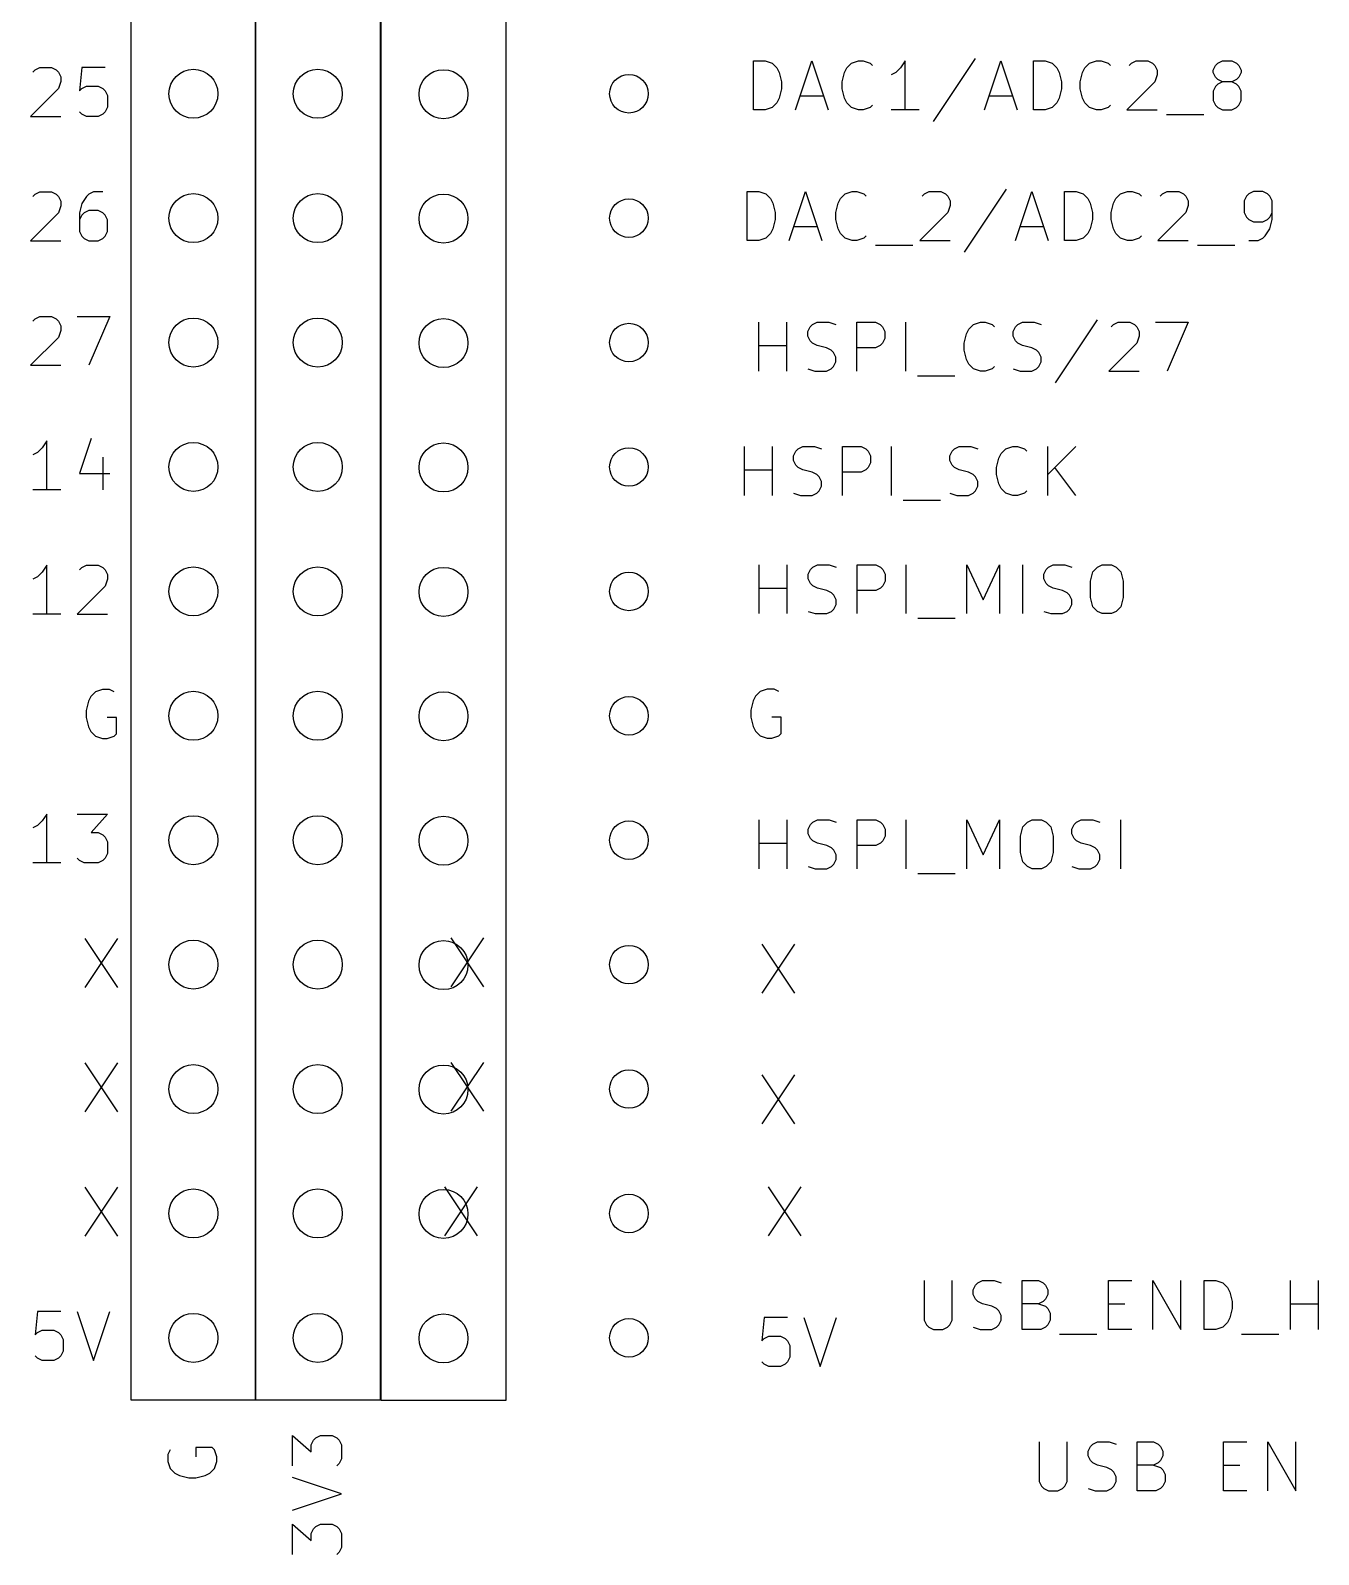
# Model space of a CAD drawing. Extents: x 1.9 to 50.4, y -61.6 to -0.4.
# Drawn here: x 3 to 29.29, y -61.56 to -30.45 of the extents above; entities that cross this region are included whole.
import ezdxf

# ---------------------------------------------------------------- set-up
doc = ezdxf.new("R2010")
doc.units = 0
doc.layers.add('BLACK', color=7, linetype='CONTINUOUS')
doc.layers.add('GRAY3', color=9, linetype='CONTINUOUS')

msp = doc.modelspace()

# ---------------------------------------------------------------- linework, layer by layer
at = {"layer": 'BLACK'}
for centre, radius in [((6.325, -31.74), 0.5), ((8.865, -31.74), 0.5), ((11.43, -31.75), 0.5), ((15.215, -31.74), 0.3937), ((6.325, -34.28), 0.5), ((8.865, -34.28), 0.5), ((11.43, -34.29), 0.5), ((15.215, -34.28), 0.3937), ((6.325, -36.82), 0.5), ((8.865, -36.82), 0.5), ((11.43, -36.83), 0.5), ((15.215, -36.82), 0.3937), ((6.325, -39.36), 0.5), ((8.865, -39.36), 0.5), ((11.43, -39.37), 0.5), ((15.215, -39.36), 0.3937), ((6.325, -41.9), 0.5), ((8.865, -41.9), 0.5), ((11.43, -41.91), 0.5), ((15.215, -41.9), 0.3937), ((6.325, -44.44), 0.5), ((8.865, -44.44), 0.5), ((11.43, -44.45), 0.5), ((15.215, -44.44), 0.3937), ((6.325, -46.98), 0.5), ((8.865, -46.98), 0.5), ((11.43, -46.99), 0.5), ((15.215, -46.98), 0.3937), ((6.325, -49.52), 0.5), ((8.865, -49.52), 0.5), ((11.43, -49.53), 0.5), ((15.215, -49.52), 0.3937), ((6.325, -52.06), 0.5), ((8.865, -52.06), 0.5), ((11.43, -52.07), 0.5), ((15.215, -52.06), 0.3937), ((6.325, -54.6), 0.5), ((8.865, -54.6), 0.5), ((11.43, -54.61), 0.5), ((15.215, -54.6), 0.3937), ((6.325, -57.14), 0.5), ((8.865, -57.14), 0.5), ((11.43, -57.15), 0.5), ((15.215, -57.14), 0.3937)]:
    msp.add_circle(centre, radius, dxfattribs=at)
at = {"layer": 'GRAY3', "linetype": 'CONTINUOUS'}
for p, q in [((5.055, -58.41), (5.055, -10.15)), ((7.595, -58.41), (7.595, -10.15)), ((10.16, -58.42), (10.16, -10.16)), ((7.595, -10.785), (7.595, -58.41)), ((10.135, -10.785), (10.135, -58.41)), ((12.7, -10.795), (12.7, -58.42)), ((17.755619, -32.067819), (17.755619, -31.067819)), ((17.755619, -31.067819), (17.993714, -31.067819)), ((17.993714, -31.067819), (18.136571, -31.115438)), ((18.612762, -32.067819), (18.946095, -31.067819)), ((18.946095, -31.067819), (19.279428, -32.067819)), ((19.755619, -31.115438), (19.898476, -31.067819)), ((19.898476, -31.067819), (19.993714, -31.067819)), ((19.993714, -31.067819), (20.136571, -31.115438)), ((20.850857, -31.067819), (20.755619, -31.210676)), ((20.850857, -32.067819), (20.850857, -31.067819)), ((22.279428, -31.0202), (21.422286, -32.305914)), ((22.469905, -32.067819), (22.803238, -31.067819)), ((22.803238, -31.067819), (23.136571, -32.067819)), ((23.469905, -32.067819), (23.469905, -31.067819)), ((23.469905, -31.067819), (23.708, -31.067819)), ((23.708, -31.067819), (23.850857, -31.115438)), ((24.612762, -31.115438), (24.755619, -31.067819)), ((24.755619, -31.067819), (24.850857, -31.067819)), ((24.850857, -31.067819), (24.993714, -31.115438)), ((25.469905, -31.115438), (25.565143, -31.067819)), ((25.565143, -31.067819), (25.803238, -31.067819)), ((25.803238, -31.067819), (25.898476, -31.115438)), ((27.23181, -31.115438), (27.327048, -31.067819)), ((27.327048, -31.067819), (27.517524, -31.067819)), ((27.517524, -31.067819), (27.612762, -31.115438)), ((3.048095, -31.300057), (3.095714, -31.252438)), ((3.095714, -31.252438), (3.190952, -31.204819)), ((3.190952, -31.204819), (3.429047, -31.204819)), ((3.429047, -31.204819), (3.524285, -31.252438)), ((3.524285, -31.252438), (3.571904, -31.300057)), ((3.571904, -31.300057), (3.619523, -31.395295)), ((3.619523, -31.395295), (3.619523, -31.490533)), ((4.048095, -31.204819), (4.000476, -31.681009)), ((4.524285, -31.204819), (4.048095, -31.204819)), ((18.136571, -31.115438), (18.231809, -31.210676)), ((18.231809, -31.210676), (18.279428, -31.305914)), ((18.279428, -31.305914), (18.327047, -31.49639)), ((19.565143, -31.49639), (19.612762, -31.305914)), ((19.612762, -31.305914), (19.660381, -31.210676)), ((19.660381, -31.210676), (19.755619, -31.115438)), ((20.136571, -31.115438), (20.18419, -31.163057)), ((20.660381, -31.305914), (20.565143, -31.353533)), ((20.755619, -31.210676), (20.660381, -31.305914)), ((23.850857, -31.115438), (23.946095, -31.210676)), ((23.946095, -31.210676), (23.993714, -31.305914)), ((23.993714, -31.305914), (24.041333, -31.49639)), ((24.422286, -31.49639), (24.469905, -31.305914)), ((24.469905, -31.305914), (24.517524, -31.210676)), ((24.517524, -31.210676), (24.612762, -31.115438)), ((24.993714, -31.115438), (25.041333, -31.163057)), ((25.422286, -31.163057), (25.469905, -31.115438)), ((25.898476, -31.115438), (25.946095, -31.163057)), ((25.946095, -31.163057), (25.993714, -31.258295)), ((25.993714, -31.353533), (25.946095, -31.49639)), ((25.993714, -31.258295), (25.993714, -31.353533)), ((27.136572, -31.258295), (27.184191, -31.163057)), ((27.136572, -31.305914), (27.136572, -31.258295)), ((27.184191, -31.401152), (27.136572, -31.305914)), ((27.184191, -31.163057), (27.23181, -31.115438)), ((27.23181, -31.448771), (27.184191, -31.401152)), ((27.612762, -31.115438), (27.660381, -31.163057)), ((27.660381, -31.401152), (27.612762, -31.448771)), ((27.660381, -31.163057), (27.708, -31.258295)), ((27.708, -31.305914), (27.660381, -31.401152)), ((27.708, -31.258295), (27.708, -31.305914)), ((3.571904, -31.63339), (3.000476, -32.204819)), ((3.619523, -31.490533), (3.571904, -31.63339)), ((4.000476, -31.681009), (4.048095, -31.63339)), ((4.048095, -31.63339), (4.143333, -31.585771)), ((4.143333, -31.585771), (4.381428, -31.585771)), ((4.381428, -31.585771), (4.476666, -31.63339)), ((4.476666, -31.63339), (4.524285, -31.681009)), ((4.524285, -31.681009), (4.571904, -31.776247)), ((18.327047, -31.639247), (18.279428, -31.829723)), ((18.327047, -31.49639), (18.327047, -31.639247)), ((19.565143, -31.639247), (19.565143, -31.49639)), ((19.612762, -31.829723), (19.565143, -31.639247)), ((24.041333, -31.639247), (23.993714, -31.829723)), ((24.041333, -31.49639), (24.041333, -31.639247)), ((24.422286, -31.639247), (24.422286, -31.49639)), ((24.469905, -31.829723), (24.422286, -31.639247)), ((25.946095, -31.49639), (25.374667, -32.067819)), ((27.184191, -31.591628), (27.136572, -31.686866)), ((27.136572, -31.686866), (27.136572, -31.877342)), ((27.23181, -31.544009), (27.184191, -31.591628)), ((27.327048, -31.49639), (27.23181, -31.448771)), ((27.327048, -31.49639), (27.23181, -31.544009)), ((27.517524, -31.49639), (27.327048, -31.49639)), ((27.612762, -31.448771), (27.517524, -31.49639)), ((27.612762, -31.544009), (27.517524, -31.49639)), ((27.660381, -31.591628), (27.612762, -31.544009)), ((27.708, -31.686866), (27.660381, -31.591628)), ((27.708, -31.877342), (27.708, -31.686866)), ((4.571904, -32.014342), (4.524285, -32.10958)), ((4.571904, -31.776247), (4.571904, -32.014342)), ((18.136571, -32.0202), (17.993714, -32.067819)), ((18.231809, -31.924961), (18.136571, -32.0202)), ((18.279428, -31.829723), (18.231809, -31.924961)), ((18.708, -31.782104), (19.18419, -31.782104)), ((19.660381, -31.924961), (19.612762, -31.829723)), ((19.755619, -32.0202), (19.660381, -31.924961)), ((19.898476, -32.067819), (19.755619, -32.0202)), ((20.136571, -32.0202), (19.993714, -32.067819)), ((20.18419, -31.97258), (20.136571, -32.0202)), ((22.565143, -31.782104), (23.041333, -31.782104)), ((23.850857, -32.0202), (23.708, -32.067819)), ((23.946095, -31.924961), (23.850857, -32.0202)), ((23.993714, -31.829723), (23.946095, -31.924961)), ((24.517524, -31.924961), (24.469905, -31.829723)), ((24.612762, -32.0202), (24.517524, -31.924961)), ((24.755619, -32.067819), (24.612762, -32.0202)), ((24.993714, -32.0202), (24.850857, -32.067819)), ((25.041333, -31.97258), (24.993714, -32.0202)), ((27.136572, -31.877342), (27.184191, -31.97258)), ((27.184191, -31.97258), (27.23181, -32.0202)), ((27.23181, -32.0202), (27.327048, -32.067819)), ((27.517524, -32.067819), (27.612762, -32.0202)), ((27.612762, -32.0202), (27.660381, -31.97258)), ((27.660381, -31.97258), (27.708, -31.877342)), ((3.000476, -32.204819), (3.619523, -32.204819)), ((4.048095, -32.1572), (4.000476, -32.10958)), ((4.143333, -32.204819), (4.048095, -32.1572)), ((4.381428, -32.204819), (4.143333, -32.204819)), ((4.476666, -32.1572), (4.381428, -32.204819)), ((4.524285, -32.10958), (4.476666, -32.1572)), ((17.993714, -32.067819), (17.755619, -32.067819)), ((19.993714, -32.067819), (19.898476, -32.067819)), ((21.136571, -32.067819), (20.565143, -32.067819)), ((23.708, -32.067819), (23.469905, -32.067819)), ((24.850857, -32.067819), (24.755619, -32.067819)), ((25.374667, -32.067819), (25.993714, -32.067819)), ((26.184191, -32.163057), (26.946095, -32.163057)), ((27.327048, -32.067819), (27.517524, -32.067819)), ((3.048095, -33.840057), (3.095714, -33.792438)), ((3.095714, -33.792438), (3.190952, -33.744819)), ((3.190952, -33.744819), (3.429047, -33.744819)), ((3.429047, -33.744819), (3.524285, -33.792438)), ((3.524285, -33.792438), (3.571904, -33.840057)), ((3.571904, -33.840057), (3.619523, -33.935295)), ((4.143333, -33.840057), (4.048095, -33.982914)), ((4.190952, -33.792438), (4.143333, -33.840057)), ((4.28619, -33.744819), (4.190952, -33.792438)), ((4.476666, -33.744819), (4.28619, -33.744819)), ((17.628666, -34.734819), (17.628666, -33.734819)), ((17.628666, -33.734819), (17.866761, -33.734819)), ((17.866761, -33.734819), (18.009618, -33.782438)), ((18.009618, -33.782438), (18.104856, -33.877676)), ((18.104856, -33.877676), (18.152475, -33.972914)), ((18.485809, -34.734819), (18.819142, -33.734819)), ((18.819142, -33.734819), (19.152475, -34.734819)), ((19.485809, -33.972914), (19.533428, -33.877676)), ((19.533428, -33.877676), (19.628666, -33.782438)), ((19.628666, -33.782438), (19.771523, -33.734819)), ((19.771523, -33.734819), (19.866761, -33.734819)), ((19.866761, -33.734819), (20.009618, -33.782438)), ((20.009618, -33.782438), (20.057237, -33.830057)), ((21.200095, -33.830057), (21.247714, -33.782438)), ((21.247714, -33.782438), (21.342952, -33.734819)), ((21.342952, -33.734819), (21.581047, -33.734819)), ((21.581047, -33.734819), (21.676285, -33.782438)), ((21.676285, -33.782438), (21.723904, -33.830057)), ((21.723904, -33.830057), (21.771523, -33.925295)), ((22.91438, -33.6872), (22.057238, -34.972914)), ((23.104857, -34.734819), (23.43819, -33.734819)), ((23.43819, -33.734819), (23.771523, -34.734819)), ((24.104857, -34.734819), (24.104857, -33.734819)), ((24.104857, -33.734819), (24.342952, -33.734819)), ((24.342952, -33.734819), (24.485809, -33.782438)), ((24.485809, -33.782438), (24.581047, -33.877676)), ((24.581047, -33.877676), (24.628666, -33.972914)), ((25.104857, -33.972914), (25.152476, -33.877676)), ((25.152476, -33.877676), (25.247714, -33.782438)), ((25.247714, -33.782438), (25.390571, -33.734819)), ((25.390571, -33.734819), (25.485809, -33.734819)), ((25.485809, -33.734819), (25.628666, -33.782438)), ((25.628666, -33.782438), (25.676285, -33.830057)), ((26.057238, -33.830057), (26.104857, -33.782438)), ((26.104857, -33.782438), (26.200095, -33.734819)), ((26.200095, -33.734819), (26.43819, -33.734819)), ((26.43819, -33.734819), (26.533428, -33.782438)), ((26.533428, -33.782438), (26.581047, -33.830057)), ((26.581047, -33.830057), (26.628666, -33.925295)), ((27.819143, -33.830057), (27.771524, -33.925295)), ((27.866762, -33.782438), (27.819143, -33.830057)), ((27.962, -33.734819), (27.866762, -33.782438)), ((28.152476, -33.734819), (27.962, -33.734819)), ((28.247714, -33.782438), (28.152476, -33.734819)), ((28.295333, -33.830057), (28.247714, -33.782438)), ((28.342952, -33.925295), (28.295333, -33.830057)), ((3.571904, -34.17339), (3.000476, -34.744819)), ((3.619523, -34.030533), (3.571904, -34.17339)), ((3.619523, -33.935295), (3.619523, -34.030533)), ((4.048095, -33.982914), (4.000476, -34.17339)), ((4.000476, -34.17339), (4.000476, -34.554342)), ((4.048095, -34.221009), (4.000476, -34.316247)), ((4.095714, -34.17339), (4.048095, -34.221009)), ((4.190952, -34.125771), (4.095714, -34.17339)), ((4.381428, -34.125771), (4.190952, -34.125771)), ((4.476666, -34.17339), (4.381428, -34.125771)), ((4.524285, -34.221009), (4.476666, -34.17339)), ((4.571904, -34.316247), (4.524285, -34.221009)), ((18.152475, -33.972914), (18.200094, -34.16339)), ((18.200094, -34.16339), (18.200094, -34.306247)), ((19.43819, -34.16339), (19.485809, -33.972914)), ((19.43819, -34.306247), (19.43819, -34.16339)), ((21.723904, -34.16339), (21.152476, -34.734819)), ((21.771523, -34.020533), (21.723904, -34.16339)), ((21.771523, -33.925295), (21.771523, -34.020533)), ((24.628666, -33.972914), (24.676285, -34.16339)), ((24.676285, -34.16339), (24.676285, -34.306247)), ((25.057238, -34.16339), (25.104857, -33.972914)), ((25.057238, -34.306247), (25.057238, -34.16339)), ((26.581047, -34.16339), (26.009619, -34.734819)), ((26.628666, -34.020533), (26.581047, -34.16339)), ((26.628666, -33.925295), (26.628666, -34.020533)), ((27.771524, -33.925295), (27.771524, -34.16339)), ((27.771524, -34.16339), (27.819143, -34.258628)), ((28.295333, -34.258628), (28.342952, -34.16339)), ((28.342952, -34.306247), (28.342952, -33.925295)), ((4.571904, -34.554342), (4.571904, -34.316247)), ((18.152475, -34.496723), (18.104856, -34.591961)), ((18.200094, -34.306247), (18.152475, -34.496723)), ((18.581047, -34.449104), (19.057237, -34.449104)), ((19.485809, -34.496723), (19.43819, -34.306247)), ((19.533428, -34.591961), (19.485809, -34.496723)), ((23.200095, -34.449104), (23.676285, -34.449104)), ((24.628666, -34.496723), (24.581047, -34.591961)), ((24.676285, -34.306247), (24.628666, -34.496723)), ((25.104857, -34.496723), (25.057238, -34.306247)), ((25.152476, -34.591961), (25.104857, -34.496723)), ((27.819143, -34.258628), (27.866762, -34.306247)), ((27.866762, -34.306247), (27.962, -34.353866)), ((27.962, -34.353866), (28.152476, -34.353866)), ((28.152476, -34.353866), (28.247714, -34.306247)), ((28.200095, -34.63958), (28.295333, -34.496723)), ((28.247714, -34.306247), (28.295333, -34.258628)), ((28.295333, -34.496723), (28.342952, -34.306247)), ((3.000476, -34.744819), (3.619523, -34.744819)), ((4.000476, -34.554342), (4.048095, -34.64958)), ((4.048095, -34.64958), (4.095714, -34.6972)), ((4.095714, -34.6972), (4.190952, -34.744819)), ((4.190952, -34.744819), (4.381428, -34.744819)), ((4.381428, -34.744819), (4.476666, -34.6972)), ((4.476666, -34.6972), (4.524285, -34.64958)), ((4.524285, -34.64958), (4.571904, -34.554342)), ((17.866761, -34.734819), (17.628666, -34.734819)), ((18.009618, -34.6872), (17.866761, -34.734819)), ((18.104856, -34.591961), (18.009618, -34.6872)), ((19.628666, -34.6872), (19.533428, -34.591961)), ((19.771523, -34.734819), (19.628666, -34.6872)), ((19.866761, -34.734819), (19.771523, -34.734819)), ((20.009618, -34.6872), (19.866761, -34.734819)), ((20.057237, -34.63958), (20.009618, -34.6872)), ((20.247714, -34.830057), (21.009618, -34.830057)), ((21.152476, -34.734819), (21.771523, -34.734819)), ((24.342952, -34.734819), (24.104857, -34.734819)), ((24.485809, -34.6872), (24.342952, -34.734819)), ((24.581047, -34.591961), (24.485809, -34.6872)), ((25.247714, -34.6872), (25.152476, -34.591961)), ((25.390571, -34.734819), (25.247714, -34.6872)), ((25.485809, -34.734819), (25.390571, -34.734819)), ((25.628666, -34.6872), (25.485809, -34.734819)), ((25.676285, -34.63958), (25.628666, -34.6872)), ((26.009619, -34.734819), (26.628666, -34.734819)), ((26.819143, -34.830057), (27.581047, -34.830057)), ((27.866762, -34.734819), (28.057238, -34.734819)), ((28.057238, -34.734819), (28.152476, -34.6872)), ((28.152476, -34.6872), (28.200095, -34.63958)), ((3.048095, -36.380057), (3.095714, -36.332438)), ((3.095714, -36.332438), (3.190952, -36.284819)), ((3.190952, -36.284819), (3.429047, -36.284819)), ((3.429047, -36.284819), (3.524285, -36.332438)), ((3.524285, -36.332438), (3.571904, -36.380057)), ((3.571904, -36.380057), (3.619523, -36.475295)), ((3.952857, -36.284819), (4.619523, -36.284819)), ((4.619523, -36.284819), (4.190952, -37.284819)), ((17.866667, -37.401819), (17.866667, -36.401819)), ((18.438095, -37.401819), (18.438095, -36.401819)), ((18.961905, -36.449438), (19.057143, -36.401819)), ((19.057143, -36.401819), (19.295238, -36.401819)), ((19.295238, -36.401819), (19.438095, -36.449438)), ((19.866667, -37.401819), (19.866667, -36.401819)), ((19.866667, -36.401819), (20.247619, -36.401819)), ((20.247619, -36.401819), (20.342857, -36.449438)), ((20.866667, -37.401819), (20.866667, -36.401819)), ((22.247619, -36.449438), (22.390476, -36.401819)), ((22.390476, -36.401819), (22.485714, -36.401819)), ((22.485714, -36.401819), (22.628571, -36.449438)), ((23.152381, -36.449438), (23.247619, -36.401819)), ((23.247619, -36.401819), (23.485714, -36.401819)), ((23.485714, -36.401819), (23.628571, -36.449438)), ((24.771428, -36.3542), (23.914286, -37.639914)), ((25.104762, -36.449438), (25.2, -36.401819)), ((25.2, -36.401819), (25.438095, -36.401819)), ((25.438095, -36.401819), (25.533333, -36.449438)), ((25.961905, -36.401819), (26.628571, -36.401819)), ((26.628571, -36.401819), (26.2, -37.401819)), ((3.571904, -36.71339), (3.000476, -37.284819)), ((3.619523, -36.570533), (3.571904, -36.71339)), ((3.619523, -36.475295), (3.619523, -36.570533)), ((18.866667, -36.592295), (18.914286, -36.497057)), ((18.866667, -36.687533), (18.866667, -36.592295)), ((18.914286, -36.782771), (18.866667, -36.687533)), ((18.914286, -36.497057), (18.961905, -36.449438)), ((20.342857, -36.449438), (20.390476, -36.497057)), ((20.390476, -36.497057), (20.438095, -36.592295)), ((20.438095, -36.592295), (20.438095, -36.735152)), ((22.057143, -36.83039), (22.104762, -36.639914)), ((22.104762, -36.639914), (22.152381, -36.544676)), ((22.152381, -36.544676), (22.247619, -36.449438)), ((22.628571, -36.449438), (22.67619, -36.497057)), ((23.057143, -36.592295), (23.104762, -36.497057)), ((23.057143, -36.687533), (23.057143, -36.592295)), ((23.104762, -36.782771), (23.057143, -36.687533)), ((23.104762, -36.497057), (23.152381, -36.449438)), ((25.057143, -36.497057), (25.104762, -36.449438)), ((25.533333, -36.449438), (25.580952, -36.497057)), ((25.580952, -36.497057), (25.628571, -36.592295)), ((25.628571, -36.687533), (25.580952, -36.83039)), ((25.628571, -36.592295), (25.628571, -36.687533)), ((17.866667, -36.878009), (18.438095, -36.878009)), ((18.961905, -36.83039), (18.914286, -36.782771)), ((19.057143, -36.878009), (18.961905, -36.83039)), ((19.247619, -36.925628), (19.057143, -36.878009)), ((19.342857, -36.973247), (19.247619, -36.925628)), ((19.390476, -37.020866), (19.342857, -36.973247)), ((19.438095, -37.116104), (19.390476, -37.020866)), ((20.247619, -36.925628), (19.866667, -36.925628)), ((20.342857, -36.878009), (20.247619, -36.925628)), ((20.390476, -36.83039), (20.342857, -36.878009)), ((20.438095, -36.735152), (20.390476, -36.83039)), ((22.057143, -36.973247), (22.057143, -36.83039)), ((22.104762, -37.163723), (22.057143, -36.973247)), ((23.152381, -36.83039), (23.104762, -36.782771)), ((23.247619, -36.878009), (23.152381, -36.83039)), ((23.438095, -36.925628), (23.247619, -36.878009)), ((23.533333, -36.973247), (23.438095, -36.925628)), ((23.580952, -37.020866), (23.533333, -36.973247)), ((23.628571, -37.116104), (23.580952, -37.020866)), ((25.580952, -36.83039), (25.009524, -37.401819)), ((3.000476, -37.284819), (3.619523, -37.284819)), ((19.342857, -37.3542), (19.390476, -37.30658)), ((19.390476, -37.30658), (19.438095, -37.211342)), ((19.438095, -37.211342), (19.438095, -37.116104)), ((22.152381, -37.258961), (22.104762, -37.163723)), ((22.247619, -37.3542), (22.152381, -37.258961)), ((22.67619, -37.30658), (22.628571, -37.3542)), ((23.533333, -37.3542), (23.580952, -37.30658)), ((23.580952, -37.30658), (23.628571, -37.211342)), ((23.628571, -37.211342), (23.628571, -37.116104)), ((18.866667, -37.3542), (19.009524, -37.401819)), ((19.009524, -37.401819), (19.247619, -37.401819)), ((19.247619, -37.401819), (19.342857, -37.3542)), ((21.104762, -37.497057), (21.866666, -37.497057)), ((22.390476, -37.401819), (22.247619, -37.3542)), ((22.485714, -37.401819), (22.390476, -37.401819)), ((22.628571, -37.3542), (22.485714, -37.401819)), ((23.057143, -37.3542), (23.2, -37.401819)), ((23.2, -37.401819), (23.438095, -37.401819)), ((23.438095, -37.401819), (23.533333, -37.3542)), ((25.009524, -37.401819), (25.628571, -37.401819)), ((3.333809, -38.824819), (3.238571, -38.967676)), ((3.333809, -39.824819), (3.333809, -38.824819)), ((4.238571, -38.7772), (4.000476, -39.491485)), ((3.143333, -39.062914), (3.048095, -39.110533)), ((3.238571, -38.967676), (3.143333, -39.062914)), ((4.476666, -39.158152), (4.476666, -39.824819)), ((17.572857, -39.941819), (17.572857, -38.941819)), ((18.144285, -39.941819), (18.144285, -38.941819)), ((18.572857, -39.132295), (18.620476, -39.037057)), ((18.572857, -39.227533), (18.572857, -39.132295)), ((18.620476, -39.037057), (18.668095, -38.989438)), ((18.668095, -38.989438), (18.763333, -38.941819)), ((18.763333, -38.941819), (19.001428, -38.941819)), ((19.001428, -38.941819), (19.144285, -38.989438)), ((19.572857, -39.941819), (19.572857, -38.941819)), ((19.572857, -38.941819), (19.953809, -38.941819)), ((19.953809, -38.941819), (20.049047, -38.989438)), ((20.049047, -38.989438), (20.096666, -39.037057)), ((20.096666, -39.037057), (20.144285, -39.132295)), ((20.144285, -39.132295), (20.144285, -39.275152)), ((20.572857, -39.941819), (20.572857, -38.941819)), ((21.763333, -39.132295), (21.810952, -39.037057)), ((21.763333, -39.227533), (21.763333, -39.132295)), ((21.810952, -39.037057), (21.858571, -38.989438)), ((21.858571, -38.989438), (21.953809, -38.941819)), ((21.953809, -38.941819), (22.191904, -38.941819)), ((22.191904, -38.941819), (22.334761, -38.989438)), ((22.715714, -39.37039), (22.763333, -39.179914)), ((22.763333, -39.179914), (22.810952, -39.084676)), ((22.810952, -39.084676), (22.90619, -38.989438)), ((22.90619, -38.989438), (23.049047, -38.941819)), ((23.049047, -38.941819), (23.144285, -38.941819)), ((23.144285, -38.941819), (23.287142, -38.989438)), ((23.287142, -38.989438), (23.334761, -39.037057)), ((23.763333, -39.941819), (23.763333, -38.941819)), ((24.334761, -38.941819), (23.763333, -39.513247)), ((4.000476, -39.491485), (4.619523, -39.491485)), ((17.572857, -39.418009), (18.144285, -39.418009)), ((18.620476, -39.322771), (18.572857, -39.227533)), ((18.668095, -39.37039), (18.620476, -39.322771)), ((18.763333, -39.418009), (18.668095, -39.37039)), ((18.953809, -39.465628), (18.763333, -39.418009)), ((19.049047, -39.513247), (18.953809, -39.465628)), ((19.096666, -39.560866), (19.049047, -39.513247)), ((19.953809, -39.465628), (19.572857, -39.465628)), ((20.049047, -39.418009), (19.953809, -39.465628)), ((20.096666, -39.37039), (20.049047, -39.418009)), ((20.144285, -39.275152), (20.096666, -39.37039)), ((21.810952, -39.322771), (21.763333, -39.227533)), ((21.858571, -39.37039), (21.810952, -39.322771)), ((21.953809, -39.418009), (21.858571, -39.37039)), ((22.144285, -39.465628), (21.953809, -39.418009)), ((22.239523, -39.513247), (22.144285, -39.465628)), ((22.287142, -39.560866), (22.239523, -39.513247)), ((22.715714, -39.513247), (22.715714, -39.37039)), ((22.763333, -39.703723), (22.715714, -39.513247)), ((24.334761, -39.941819), (23.90619, -39.37039)), ((3.619523, -39.824819), (3.048095, -39.824819)), ((19.144285, -39.656104), (19.096666, -39.560866)), ((19.096666, -39.84658), (19.144285, -39.751342)), ((19.144285, -39.751342), (19.144285, -39.656104)), ((22.334761, -39.656104), (22.287142, -39.560866)), ((22.287142, -39.84658), (22.334761, -39.751342)), ((22.334761, -39.751342), (22.334761, -39.656104)), ((22.810952, -39.798961), (22.763333, -39.703723)), ((22.90619, -39.8942), (22.810952, -39.798961)), ((18.572857, -39.8942), (18.715714, -39.941819)), ((18.715714, -39.941819), (18.953809, -39.941819)), ((18.953809, -39.941819), (19.049047, -39.8942)), ((19.049047, -39.8942), (19.096666, -39.84658)), ((20.810952, -40.037057), (21.572856, -40.037057)), ((21.763333, -39.8942), (21.90619, -39.941819)), ((21.90619, -39.941819), (22.144285, -39.941819)), ((22.144285, -39.941819), (22.239523, -39.8942)), ((22.239523, -39.8942), (22.287142, -39.84658)), ((23.049047, -39.941819), (22.90619, -39.8942)), ((23.144285, -39.941819), (23.049047, -39.941819)), ((23.287142, -39.8942), (23.144285, -39.941819)), ((23.334761, -39.84658), (23.287142, -39.8942)), ((3.333809, -41.364819), (3.238571, -41.507676)), ((3.333809, -42.364819), (3.333809, -41.364819)), ((4.048095, -41.412438), (4.143333, -41.364819)), ((4.143333, -41.364819), (4.381428, -41.364819)), ((4.381428, -41.364819), (4.476666, -41.412438)), ((17.874524, -42.354819), (17.874524, -41.354819)), ((18.445952, -42.354819), (18.445952, -41.354819)), ((18.969762, -41.402438), (19.065, -41.354819)), ((19.065, -41.354819), (19.303095, -41.354819)), ((19.303095, -41.354819), (19.445952, -41.402438)), ((19.874524, -42.354819), (19.874524, -41.354819)), ((19.874524, -41.354819), (20.255476, -41.354819)), ((20.255476, -41.354819), (20.350714, -41.402438)), ((20.874524, -42.354819), (20.874524, -41.354819)), ((22.112619, -42.354819), (22.112619, -41.354819)), ((22.112619, -41.354819), (22.445952, -42.069104)), ((22.445952, -42.069104), (22.779285, -41.354819)), ((22.779285, -41.354819), (22.779285, -42.354819)), ((23.255476, -42.354819), (23.255476, -41.354819)), ((23.779285, -41.402438), (23.874523, -41.354819)), ((23.874523, -41.354819), (24.112618, -41.354819)), ((24.112618, -41.354819), (24.255475, -41.402438)), ((24.779285, -41.402438), (24.874523, -41.354819)), ((24.874523, -41.354819), (25.064999, -41.354819)), ((25.064999, -41.354819), (25.160237, -41.402438)), ((3.143333, -41.602914), (3.048095, -41.650533)), ((3.238571, -41.507676), (3.143333, -41.602914)), ((4.000476, -41.460057), (4.048095, -41.412438)), ((4.476666, -41.412438), (4.524285, -41.460057)), ((4.524285, -41.460057), (4.571904, -41.555295)), ((4.571904, -41.650533), (4.524285, -41.79339)), ((4.571904, -41.555295), (4.571904, -41.650533)), ((18.874524, -41.545295), (18.922143, -41.450057)), ((18.874524, -41.640533), (18.874524, -41.545295)), ((18.922143, -41.735771), (18.874524, -41.640533)), ((18.922143, -41.450057), (18.969762, -41.402438)), ((20.350714, -41.402438), (20.398333, -41.450057)), ((20.398333, -41.450057), (20.445952, -41.545295)), ((20.445952, -41.688152), (20.398333, -41.78339)), ((20.445952, -41.545295), (20.445952, -41.688152)), ((23.684047, -41.545295), (23.731666, -41.450057)), ((23.684047, -41.640533), (23.684047, -41.545295)), ((23.731666, -41.735771), (23.684047, -41.640533)), ((23.731666, -41.450057), (23.779285, -41.402438)), ((24.636428, -41.688152), (24.684047, -41.497676)), ((24.636428, -42.021485), (24.636428, -41.688152)), ((24.684047, -41.497676), (24.779285, -41.402438)), ((25.160237, -41.402438), (25.255475, -41.497676)), ((25.255475, -41.497676), (25.303094, -41.688152)), ((25.303094, -41.688152), (25.303094, -42.021485)), ((4.524285, -41.79339), (3.952857, -42.364819)), ((17.874524, -41.831009), (18.445952, -41.831009)), ((18.969762, -41.78339), (18.922143, -41.735771)), ((19.065, -41.831009), (18.969762, -41.78339)), ((19.255476, -41.878628), (19.065, -41.831009)), ((19.350714, -41.926247), (19.255476, -41.878628)), ((19.398333, -41.973866), (19.350714, -41.926247)), ((19.445952, -42.069104), (19.398333, -41.973866)), ((20.255476, -41.878628), (19.874524, -41.878628)), ((20.350714, -41.831009), (20.255476, -41.878628)), ((20.398333, -41.78339), (20.350714, -41.831009)), ((23.779285, -41.78339), (23.731666, -41.735771)), ((23.874523, -41.831009), (23.779285, -41.78339)), ((24.064999, -41.878628), (23.874523, -41.831009)), ((24.160237, -41.926247), (24.064999, -41.878628)), ((24.207856, -41.973866), (24.160237, -41.926247)), ((24.255475, -42.069104), (24.207856, -41.973866)), ((18.874524, -42.3072), (19.017381, -42.354819)), ((19.255476, -42.354819), (19.350714, -42.3072)), ((19.350714, -42.3072), (19.398333, -42.25958)), ((19.398333, -42.25958), (19.445952, -42.164342)), ((19.445952, -42.164342), (19.445952, -42.069104)), ((23.684047, -42.3072), (23.826904, -42.354819)), ((24.064999, -42.354819), (24.160237, -42.3072)), ((24.160237, -42.3072), (24.207856, -42.25958)), ((24.207856, -42.25958), (24.255475, -42.164342)), ((24.255475, -42.164342), (24.255475, -42.069104)), ((24.684047, -42.211961), (24.636428, -42.021485)), ((24.779285, -42.3072), (24.684047, -42.211961)), ((24.874523, -42.354819), (24.779285, -42.3072)), ((25.160237, -42.3072), (25.064999, -42.354819)), ((25.255475, -42.211961), (25.160237, -42.3072)), ((25.303094, -42.021485), (25.255475, -42.211961)), ((3.619523, -42.364819), (3.048095, -42.364819)), ((3.952857, -42.364819), (4.571904, -42.364819)), ((19.017381, -42.354819), (19.255476, -42.354819)), ((21.112619, -42.450057), (21.874523, -42.450057)), ((23.826904, -42.354819), (24.064999, -42.354819)), ((25.064999, -42.354819), (24.874523, -42.354819)), ((4.183095, -44.142914), (4.135476, -44.33339)), ((4.230714, -44.047676), (4.183095, -44.142914)), ((4.325952, -43.952438), (4.230714, -44.047676)), ((4.468809, -43.904819), (4.325952, -43.952438)), ((4.611666, -43.904819), (4.468809, -43.904819)), ((4.706904, -43.952438), (4.611666, -43.904819)), ((17.747095, -44.132914), (17.699476, -44.32339)), ((17.794714, -44.037676), (17.747095, -44.132914)), ((17.889952, -43.942438), (17.794714, -44.037676)), ((18.032809, -43.894819), (17.889952, -43.942438)), ((18.175666, -43.894819), (18.032809, -43.894819)), ((18.270904, -43.942438), (18.175666, -43.894819)), ((4.135476, -44.33339), (4.135476, -44.476247)), ((4.135476, -44.476247), (4.183095, -44.666723)), ((4.754523, -44.476247), (4.564047, -44.476247)), ((4.754523, -44.80958), (4.754523, -44.476247)), ((17.699476, -44.32339), (17.699476, -44.466247)), ((17.699476, -44.466247), (17.747095, -44.656723)), ((18.318523, -44.466247), (18.128047, -44.466247)), ((18.318523, -44.79958), (18.318523, -44.466247)), ((4.183095, -44.666723), (4.230714, -44.761961)), ((4.230714, -44.761961), (4.325952, -44.8572)), ((17.747095, -44.656723), (17.794714, -44.751961)), ((17.794714, -44.751961), (17.889952, -44.8472)), ((18.270904, -44.8472), (18.318523, -44.79958)), ((4.325952, -44.8572), (4.468809, -44.904819)), ((4.468809, -44.904819), (4.564047, -44.904819)), ((4.564047, -44.904819), (4.706904, -44.8572)), ((4.706904, -44.8572), (4.754523, -44.80958)), ((17.889952, -44.8472), (18.032809, -44.894819)), ((18.032809, -44.894819), (18.128047, -44.894819)), ((18.128047, -44.894819), (18.270904, -44.8472)), ((3.238571, -46.587676), (3.143333, -46.682914)), ((3.333809, -46.444819), (3.238571, -46.587676)), ((3.333809, -47.444819), (3.333809, -46.444819)), ((3.952857, -46.444819), (4.571904, -46.444819)), ((4.571904, -46.444819), (4.238571, -46.825771)), ((17.874524, -47.561819), (17.874524, -46.561819)), ((18.445952, -47.561819), (18.445952, -46.561819)), ((18.874524, -46.752295), (18.922143, -46.657057)), ((18.922143, -46.657057), (18.969762, -46.609438)), ((18.969762, -46.609438), (19.065, -46.561819)), ((19.065, -46.561819), (19.303095, -46.561819)), ((19.303095, -46.561819), (19.445952, -46.609438)), ((19.874524, -47.561819), (19.874524, -46.561819)), ((19.874524, -46.561819), (20.255476, -46.561819)), ((20.255476, -46.561819), (20.350714, -46.609438)), ((20.350714, -46.609438), (20.398333, -46.657057)), ((20.398333, -46.657057), (20.445952, -46.752295)), ((20.874524, -47.561819), (20.874524, -46.561819)), ((22.112619, -47.561819), (22.112619, -46.561819)), ((22.112619, -46.561819), (22.445952, -47.276104)), ((22.445952, -47.276104), (22.779285, -46.561819)), ((22.779285, -46.561819), (22.779285, -47.561819)), ((23.255476, -46.704676), (23.350714, -46.609438)), ((23.350714, -46.609438), (23.445952, -46.561819)), ((23.445952, -46.561819), (23.636428, -46.561819)), ((23.636428, -46.561819), (23.731666, -46.609438)), ((23.731666, -46.609438), (23.826904, -46.704676)), ((24.255476, -46.752295), (24.303095, -46.657057)), ((24.303095, -46.657057), (24.350714, -46.609438)), ((24.350714, -46.609438), (24.445952, -46.561819)), ((24.445952, -46.561819), (24.684047, -46.561819)), ((24.684047, -46.561819), (24.826904, -46.609438)), ((25.255476, -47.561819), (25.255476, -46.561819)), ((3.143333, -46.682914), (3.048095, -46.730533)), ((4.238571, -46.825771), (4.381428, -46.825771)), ((4.381428, -46.825771), (4.476666, -46.87339)), ((4.476666, -46.87339), (4.524285, -46.921009)), ((4.524285, -46.921009), (4.571904, -47.016247)), ((18.874524, -46.847533), (18.874524, -46.752295)), ((18.922143, -46.942771), (18.874524, -46.847533)), ((18.969762, -46.99039), (18.922143, -46.942771)), ((20.445952, -46.895152), (20.398333, -46.99039)), ((20.445952, -46.752295), (20.445952, -46.895152)), ((23.207857, -46.895152), (23.255476, -46.704676)), ((23.207857, -47.228485), (23.207857, -46.895152)), ((23.826904, -46.704676), (23.874523, -46.895152)), ((23.874523, -46.895152), (23.874523, -47.228485)), ((24.255476, -46.847533), (24.255476, -46.752295)), ((24.303095, -46.942771), (24.255476, -46.847533)), ((24.350714, -46.99039), (24.303095, -46.942771)), ((4.571904, -47.254342), (4.524285, -47.34958)), ((4.571904, -47.016247), (4.571904, -47.254342)), ((17.874524, -47.038009), (18.445952, -47.038009)), ((19.065, -47.038009), (18.969762, -46.99039)), ((19.255476, -47.085628), (19.065, -47.038009)), ((19.350714, -47.133247), (19.255476, -47.085628)), ((19.398333, -47.180866), (19.350714, -47.133247)), ((19.445952, -47.276104), (19.398333, -47.180866)), ((19.445952, -47.371342), (19.445952, -47.276104)), ((20.255476, -47.085628), (19.874524, -47.085628)), ((20.350714, -47.038009), (20.255476, -47.085628)), ((20.398333, -46.99039), (20.350714, -47.038009)), ((23.255476, -47.418961), (23.207857, -47.228485)), ((23.874523, -47.228485), (23.826904, -47.418961)), ((24.445952, -47.038009), (24.350714, -46.99039)), ((24.636428, -47.085628), (24.445952, -47.038009)), ((24.731666, -47.133247), (24.636428, -47.085628)), ((24.779285, -47.180866), (24.731666, -47.133247)), ((24.826904, -47.276104), (24.779285, -47.180866)), ((24.826904, -47.371342), (24.826904, -47.276104)), ((3.619523, -47.444819), (3.048095, -47.444819)), ((4.000476, -47.3972), (3.952857, -47.34958)), ((4.095714, -47.444819), (4.000476, -47.3972)), ((4.381428, -47.444819), (4.095714, -47.444819)), ((4.476666, -47.3972), (4.381428, -47.444819)), ((4.524285, -47.34958), (4.476666, -47.3972)), ((18.874524, -47.5142), (19.017381, -47.561819)), ((19.017381, -47.561819), (19.255476, -47.561819)), ((19.255476, -47.561819), (19.350714, -47.5142)), ((19.350714, -47.5142), (19.398333, -47.46658)), ((19.398333, -47.46658), (19.445952, -47.371342)), ((23.350714, -47.5142), (23.255476, -47.418961)), ((23.445952, -47.561819), (23.350714, -47.5142)), ((23.636428, -47.561819), (23.445952, -47.561819)), ((23.731666, -47.5142), (23.636428, -47.561819)), ((23.826904, -47.418961), (23.731666, -47.5142)), ((24.255476, -47.5142), (24.398333, -47.561819)), ((24.398333, -47.561819), (24.636428, -47.561819)), ((24.636428, -47.561819), (24.731666, -47.5142)), ((24.731666, -47.5142), (24.779285, -47.46658)), ((24.779285, -47.46658), (24.826904, -47.371342)), ((21.112619, -47.657057), (21.874523, -47.657057)), ((4.111667, -48.984819), (4.778333, -49.984819)), ((4.778333, -48.984819), (4.111667, -49.984819)), ((11.579667, -48.974819), (12.246333, -49.974819)), ((12.246333, -48.974819), (11.579667, -49.974819)), ((17.929667, -49.101819), (18.596333, -50.101819)), ((18.596333, -49.101819), (17.929667, -50.101819)), ((4.111667, -51.524819), (4.778333, -52.524819)), ((4.778333, -51.524819), (4.111667, -52.524819)), ((11.579667, -51.514819), (12.246333, -52.514819)), ((12.246333, -51.514819), (11.579667, -52.514819)), ((17.929667, -51.768819), (18.596333, -52.768819)), ((18.596333, -51.768819), (17.929667, -52.768819)), ((4.111667, -54.064819), (4.778333, -55.064819)), ((4.778333, -54.064819), (4.111667, -55.064819)), ((11.452667, -54.054819), (12.119333, -55.054819)), ((12.119333, -54.054819), (11.452667, -55.054819)), ((18.056667, -54.054819), (18.723333, -55.054819)), ((18.723333, -54.054819), (18.056667, -55.054819)), ((21.241428, -55.969819), (21.241428, -56.779342)), ((21.812856, -56.779342), (21.812856, -55.969819)), ((22.336666, -56.017438), (22.431904, -55.969819)), ((22.431904, -55.969819), (22.669999, -55.969819)), ((22.669999, -55.969819), (22.812856, -56.017438)), ((23.241428, -56.969819), (23.241428, -55.969819)), ((23.241428, -55.969819), (23.574761, -55.969819)), ((23.574761, -55.969819), (23.669999, -56.017438)), ((25.003333, -56.969819), (25.003333, -55.969819)), ((25.003333, -55.969819), (25.479523, -55.969819)), ((25.908095, -56.969819), (25.908095, -55.969819)), ((25.908095, -55.969819), (26.479523, -56.969819)), ((26.479523, -56.969819), (26.479523, -55.969819)), ((26.955714, -56.969819), (26.955714, -55.969819)), ((26.955714, -55.969819), (27.193809, -55.969819)), ((27.193809, -55.969819), (27.336666, -56.017438)), ((28.717619, -56.969819), (28.717619, -55.969819)), ((29.289047, -56.969819), (29.289047, -55.969819)), ((22.241428, -56.160295), (22.289047, -56.065057)), ((22.241428, -56.255533), (22.241428, -56.160295)), ((22.289047, -56.350771), (22.241428, -56.255533)), ((22.289047, -56.065057), (22.336666, -56.017438)), ((23.669999, -56.017438), (23.717618, -56.065057)), ((23.717618, -56.065057), (23.765237, -56.160295)), ((23.765237, -56.255533), (23.717618, -56.350771)), ((23.765237, -56.160295), (23.765237, -56.255533)), ((27.336666, -56.017438), (27.431904, -56.112676)), ((27.431904, -56.112676), (27.479523, -56.207914)), ((27.479523, -56.207914), (27.527142, -56.39839)), ((3.143333, -56.604819), (3.095714, -57.081009)), ((3.619523, -56.604819), (3.143333, -56.604819)), ((3.952857, -56.604819), (4.28619, -57.604819)), ((4.28619, -57.604819), (4.619523, -56.604819)), ((22.336666, -56.39839), (22.289047, -56.350771)), ((22.431904, -56.446009), (22.336666, -56.39839)), ((22.62238, -56.493628), (22.431904, -56.446009)), ((22.717618, -56.541247), (22.62238, -56.493628)), ((22.765237, -56.588866), (22.717618, -56.541247)), ((22.812856, -56.684104), (22.765237, -56.588866)), ((23.574761, -56.446009), (23.241428, -56.446009)), ((23.669999, -56.39839), (23.574761, -56.446009)), ((23.574761, -56.446009), (23.717618, -56.493628)), ((23.717618, -56.350771), (23.669999, -56.39839)), ((23.717618, -56.493628), (23.765237, -56.541247)), ((23.765237, -56.541247), (23.812856, -56.636485)), ((25.003333, -56.446009), (25.336666, -56.446009)), ((27.527142, -56.541247), (27.479523, -56.731723)), ((27.527142, -56.39839), (27.527142, -56.541247)), ((28.717619, -56.446009), (29.289047, -56.446009)), ((17.977333, -56.721819), (17.929714, -57.198009)), ((18.453523, -56.721819), (17.977333, -56.721819)), ((18.786857, -56.721819), (19.12019, -57.721819)), ((19.12019, -57.721819), (19.453523, -56.721819)), ((21.241428, -56.779342), (21.289047, -56.87458)), ((21.289047, -56.87458), (21.336666, -56.9222)), ((21.336666, -56.9222), (21.431904, -56.969819)), ((21.62238, -56.969819), (21.717618, -56.9222)), ((21.717618, -56.9222), (21.765237, -56.87458)), ((21.765237, -56.87458), (21.812856, -56.779342)), ((22.241428, -56.9222), (22.384285, -56.969819)), ((22.62238, -56.969819), (22.717618, -56.9222)), ((22.717618, -56.9222), (22.765237, -56.87458)), ((22.765237, -56.87458), (22.812856, -56.779342)), ((22.812856, -56.779342), (22.812856, -56.684104)), ((23.717618, -56.9222), (23.62238, -56.969819)), ((23.765237, -56.87458), (23.717618, -56.9222)), ((23.812856, -56.779342), (23.765237, -56.87458)), ((23.812856, -56.636485), (23.812856, -56.779342)), ((27.336666, -56.9222), (27.193809, -56.969819)), ((27.431904, -56.826961), (27.336666, -56.9222)), ((27.479523, -56.731723), (27.431904, -56.826961)), ((3.095714, -57.081009), (3.143333, -57.03339)), ((3.143333, -57.03339), (3.238571, -56.985771)), ((3.238571, -56.985771), (3.476666, -56.985771)), ((3.476666, -56.985771), (3.571904, -57.03339)), ((3.571904, -57.03339), (3.619523, -57.081009)), ((3.619523, -57.081009), (3.667142, -57.176247)), ((3.667142, -57.176247), (3.667142, -57.414342)), ((17.929714, -57.198009), (17.977333, -57.15039)), ((17.977333, -57.15039), (18.072571, -57.102771)), ((18.072571, -57.102771), (18.310666, -57.102771)), ((18.310666, -57.102771), (18.405904, -57.15039)), ((18.405904, -57.15039), (18.453523, -57.198009)), ((18.453523, -57.198009), (18.501142, -57.293247)), ((21.431904, -56.969819), (21.62238, -56.969819)), ((22.384285, -56.969819), (22.62238, -56.969819)), ((23.62238, -56.969819), (23.241428, -56.969819)), ((24.003333, -57.065057), (24.765237, -57.065057)), ((25.479523, -56.969819), (25.003333, -56.969819)), ((27.193809, -56.969819), (26.955714, -56.969819)), ((27.717619, -57.065057), (28.479523, -57.065057)), ((3.143333, -57.5572), (3.095714, -57.50958)), ((3.238571, -57.604819), (3.143333, -57.5572)), ((3.571904, -57.5572), (3.476666, -57.604819)), ((3.619523, -57.50958), (3.571904, -57.5572)), ((3.667142, -57.414342), (3.619523, -57.50958)), ((18.501142, -57.531342), (18.453523, -57.62658)), ((18.501142, -57.293247), (18.501142, -57.531342)), ((3.476666, -57.604819), (3.238571, -57.604819)), ((17.977333, -57.6742), (17.929714, -57.62658)), ((18.072571, -57.721819), (17.977333, -57.6742)), ((18.310666, -57.721819), (18.072571, -57.721819)), ((18.405904, -57.6742), (18.310666, -57.721819)), ((18.453523, -57.62658), (18.405904, -57.6742)), ((7.595, -58.41), (5.055, -58.41)), ((10.135, -58.41), (7.595, -58.41)), ((12.7, -58.42), (10.16, -58.42)), ((5.852438, -59.428095), (5.804819, -59.523333)), ((6.70958, -59.380476), (6.376247, -59.380476)), ((6.376247, -59.380476), (6.376247, -59.570952)), ((6.7572, -59.428095), (6.70958, -59.380476)), ((6.804819, -59.570952), (6.7572, -59.428095)), ((8.344819, -59.75357), (8.344819, -59.134523)), ((8.344819, -59.134523), (8.725771, -59.467856)), ((8.725771, -59.324999), (8.77339, -59.229761)), ((8.725771, -59.467856), (8.725771, -59.324999)), ((8.77339, -59.229761), (8.821009, -59.182142)), ((8.821009, -59.182142), (8.916247, -59.134523)), ((8.916247, -59.134523), (9.154342, -59.134523)), ((9.154342, -59.134523), (9.24958, -59.182142)), ((9.24958, -59.182142), (9.2972, -59.229761)), ((9.2972, -59.229761), (9.344819, -59.324999)), ((9.344819, -59.324999), (9.344819, -59.610713)), ((23.589452, -59.261819), (23.589452, -60.071342)), ((24.16088, -60.071342), (24.16088, -59.261819)), ((24.589452, -59.452295), (24.637071, -59.357057)), ((24.637071, -59.357057), (24.68469, -59.309438)), ((24.68469, -59.309438), (24.779928, -59.261819)), ((24.779928, -59.261819), (25.018023, -59.261819)), ((25.018023, -59.261819), (25.16088, -59.309438)), ((25.589452, -60.261819), (25.589452, -59.261819)), ((25.589452, -59.261819), (25.922785, -59.261819)), ((25.922785, -59.261819), (26.018023, -59.309438)), ((26.018023, -59.309438), (26.065642, -59.357057)), ((26.065642, -59.357057), (26.113261, -59.452295)), ((27.351357, -60.261819), (27.351357, -59.261819)), ((27.351357, -59.261819), (27.827547, -59.261819)), ((28.256119, -60.261819), (28.256119, -59.261819)), ((28.256119, -59.261819), (28.827547, -60.261819)), ((28.827547, -60.261819), (28.827547, -59.261819)), ((5.804819, -59.523333), (5.804819, -59.66619)), ((5.804819, -59.66619), (5.852438, -59.809047)), ((6.7572, -59.809047), (6.804819, -59.66619)), ((6.804819, -59.66619), (6.804819, -59.570952)), ((9.2972, -59.705951), (9.24958, -59.75357)), ((9.344819, -59.610713), (9.2972, -59.705951)), ((24.589452, -59.547533), (24.589452, -59.452295)), ((24.637071, -59.642771), (24.589452, -59.547533)), ((24.68469, -59.69039), (24.637071, -59.642771)), ((24.779928, -59.738009), (24.68469, -59.69039)), ((24.970404, -59.785628), (24.779928, -59.738009)), ((25.922785, -59.738009), (25.589452, -59.738009)), ((26.018023, -59.69039), (25.922785, -59.738009)), ((25.922785, -59.738009), (26.065642, -59.785628)), ((26.065642, -59.642771), (26.018023, -59.69039)), ((26.113261, -59.547533), (26.065642, -59.642771)), ((26.113261, -59.452295), (26.113261, -59.547533)), ((27.351357, -59.738009), (27.68469, -59.738009)), ((5.852438, -59.809047), (5.947676, -59.904285)), ((5.947676, -59.904285), (6.042914, -59.951904)), ((6.042914, -59.951904), (6.23339, -59.999523)), ((6.23339, -59.999523), (6.376247, -59.999523)), ((6.376247, -59.999523), (6.566723, -59.951904)), ((6.566723, -59.951904), (6.661961, -59.904285)), ((6.661961, -59.904285), (6.7572, -59.809047)), ((9.344819, -60.324999), (8.344819, -59.991666)), ((25.065642, -59.833247), (24.970404, -59.785628)), ((25.113261, -59.880866), (25.065642, -59.833247)), ((25.16088, -59.976104), (25.113261, -59.880866)), ((25.16088, -60.071342), (25.16088, -59.976104)), ((26.065642, -59.785628), (26.113261, -59.833247)), ((26.113261, -59.833247), (26.16088, -59.928485)), ((26.16088, -59.928485), (26.16088, -60.071342)), ((8.344819, -60.658332), (9.344819, -60.324999)), ((23.589452, -60.071342), (23.637071, -60.16658)), ((23.637071, -60.16658), (23.68469, -60.2142)), ((23.68469, -60.2142), (23.779928, -60.261819)), ((23.779928, -60.261819), (23.970404, -60.261819)), ((23.970404, -60.261819), (24.065642, -60.2142)), ((24.065642, -60.2142), (24.113261, -60.16658)), ((24.113261, -60.16658), (24.16088, -60.071342)), ((24.589452, -60.2142), (24.732309, -60.261819)), ((24.732309, -60.261819), (24.970404, -60.261819)), ((24.970404, -60.261819), (25.065642, -60.2142)), ((25.065642, -60.2142), (25.113261, -60.16658)), ((25.113261, -60.16658), (25.16088, -60.071342)), ((25.970404, -60.261819), (25.589452, -60.261819)), ((26.065642, -60.2142), (25.970404, -60.261819)), ((26.113261, -60.16658), (26.065642, -60.2142)), ((26.16088, -60.071342), (26.113261, -60.16658)), ((27.827547, -60.261819), (27.351357, -60.261819)), ((8.344819, -61.563094), (8.344819, -60.944047)), ((8.344819, -60.944047), (8.725771, -61.27738)), ((8.821009, -60.991666), (8.916247, -60.944047)), ((8.916247, -60.944047), (9.154342, -60.944047)), ((9.154342, -60.944047), (9.24958, -60.991666)), ((8.725771, -61.134523), (8.77339, -61.039285)), ((8.725771, -61.27738), (8.725771, -61.134523)), ((8.77339, -61.039285), (8.821009, -60.991666)), ((9.24958, -60.991666), (9.2972, -61.039285)), ((9.2972, -61.039285), (9.344819, -61.134523)), ((9.344819, -61.134523), (9.344819, -61.420237)), ((9.2972, -61.515475), (9.24958, -61.563094)), ((9.344819, -61.420237), (9.2972, -61.515475))]:
    msp.add_line(p, q, dxfattribs=at)

doc.saveas('drawing.dxf')
